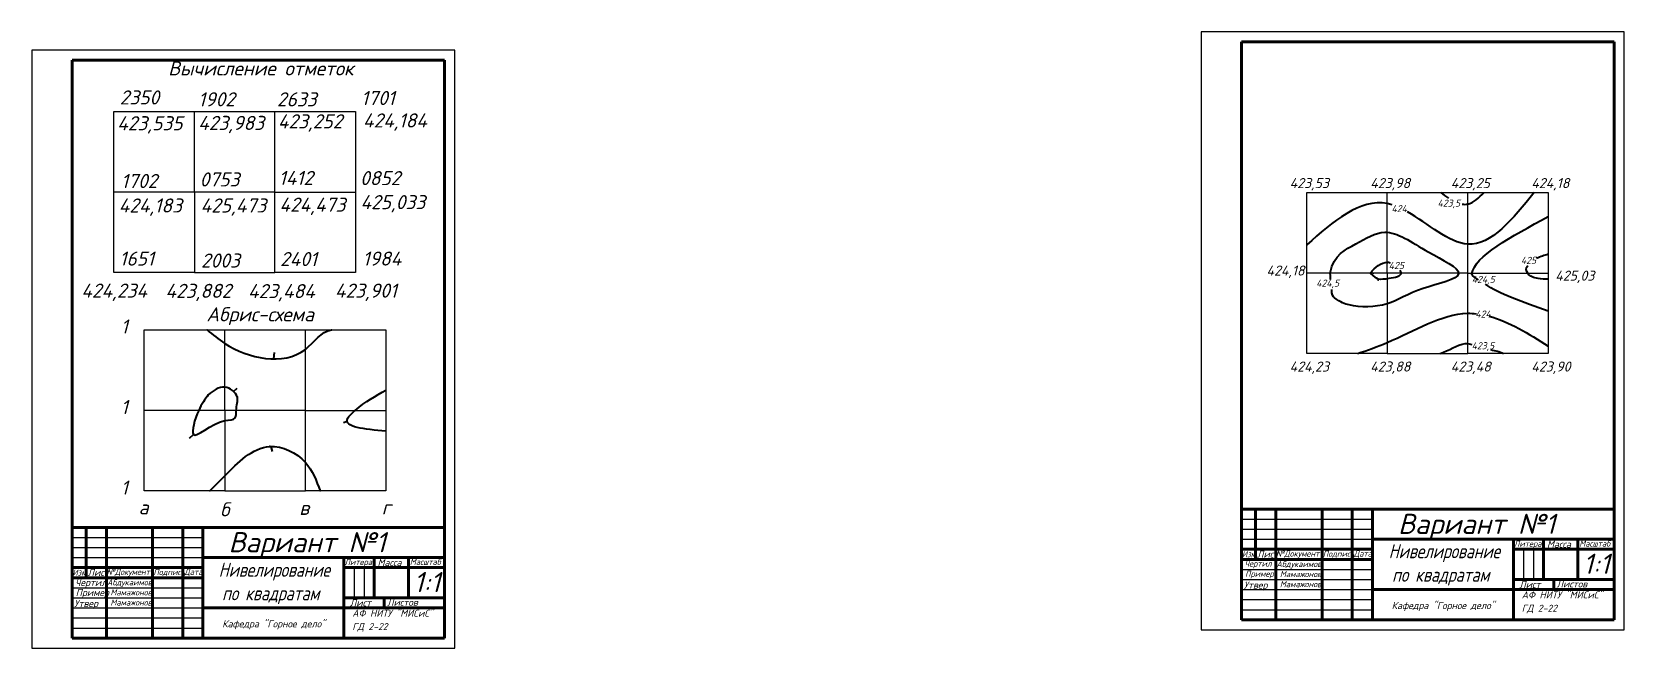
# Model space of a CAD drawing. Header units: millimetres. Extents: x 317 to 1108, y 159 to 465.
import ezdxf

# ---------------------------------------------------------------- set-up
doc = ezdxf.new("R2010")
doc.units = ezdxf.units.MM
doc.styles.get("Standard").update_dxf_attribs({"font": 'isocpeur.ttf', "oblique": 15})

msp = doc.modelspace()

# ---------------------------------------------------------------- linework, layer by layer
at = {"lineweight": 90}
for p, q in [((917.9, 173.23), (917.9, 460.23)), ((917.9, 460.23), (1102.9, 460.23)), ((1102.9, 460.23), (1102.9, 228.23)), ((337.12, 164.12), (337.12, 451.12)), ((337.12, 451.12), (522.12, 451.12)), ((522.12, 451.12), (522.12, 219.12)), ((917.9, 228.23), (1102.9, 228.23)), ((917.9, 173.23), (917.9, 228.23)), ((924.9, 203.23), (924.9, 228.23)), ((934.9, 173.23), (934.9, 228.23)), ((957.9, 173.23), (957.9, 228.23)), ((972.9, 173.23), (972.9, 228.23)), ((982.9, 173.23), (982.9, 228.23)), ((1102.9, 228.23), (1102.9, 173.23)), ((337.12, 219.12), (522.12, 219.12)), ((337.12, 164.12), (337.12, 219.12)), ((344.12, 194.12), (344.12, 219.12)), ((354.12, 164.12), (354.12, 219.12)), ((377.12, 164.12), (377.12, 219.12)), ((392.12, 164.12), (392.12, 219.12)), ((402.12, 164.12), (402.12, 219.12)), ((522.12, 219.12), (522.12, 164.12)), ((917.9, 208.23), (982.9, 208.23)), ((982.9, 213.23), (1102.9, 213.23)), ((1052.9, 213.23), (1052.9, 173.23)), ((1052.9, 208.23), (1102.9, 208.23)), ((1067.9, 213.23), (1067.9, 193.23)), ((1084.9, 213.23), (1084.9, 193.23)), ((337.12, 199.12), (402.12, 199.12)), ((402.12, 204.12), (522.12, 204.12)), ((472.12, 204.12), (472.12, 164.12)), ((472.12, 199.12), (522.12, 199.12)), ((487.12, 204.12), (487.12, 184.12)), ((504.12, 204.12), (504.12, 184.12)), ((917.9, 203.23), (982.9, 203.23)), ((337.12, 194.12), (402.12, 194.12)), ((1052.9, 193.23), (1102.9, 193.23)), ((1072.9, 188.23), (1072.9, 193.23)), ((472.12, 184.12), (522.12, 184.12)), ((492.12, 179.12), (492.12, 184.12)), ((982.9, 188.23), (1102.9, 188.23)), ((402.12, 179.12), (522.12, 179.12)), ((1102.9, 173.23), (917.9, 173.23)), ((522.12, 164.12), (337.12, 164.12))]:
    msp.add_line(p, q, dxfattribs=at)
for p, q in [((357.84, 345.68), (357.84, 425.68)), ((357.84, 425.68), (477.84, 425.68)), ((397.84, 385.68), (397.84, 425.68)), ((437.84, 385.68), (437.84, 425.68)), ((477.84, 425.68), (477.84, 345.68)), ((397.84, 385.68), (357.84, 385.68)), ((437.84, 385.68), (397.84, 385.68)), ((397.84, 385.68), (397.84, 345.68)), ((437.84, 345.68), (437.84, 385.68)), ((437.84, 385.68), (477.84, 385.68)), ((950.24, 305.41), (950.24, 385.41)), ((950.24, 385.41), (1070.24, 385.41)), ((990.24, 345.41), (990.24, 385.41)), ((1030.24, 345.41), (1030.24, 385.41)), ((1070.24, 385.41), (1070.24, 305.41)), ((397.84, 345.68), (357.84, 345.68)), ((397.84, 345.68), (437.84, 345.68)), ((477.84, 345.68), (437.84, 345.68)), ((990.24, 345.41), (950.24, 345.41)), ((1030.24, 345.41), (990.24, 345.41)), ((990.24, 345.41), (990.24, 305.41)), ((1030.24, 305.41), (1030.24, 345.41)), ((1030.24, 345.41), (1070.24, 345.41)), ((372.95, 237.18), (372.95, 317.18)), ((372.95, 317.18), (492.95, 317.18)), ((412.95, 277.18), (412.95, 317.18)), ((452.95, 277.18), (452.95, 317.18)), ((492.95, 317.18), (492.95, 237.18)), ((990.24, 305.41), (950.24, 305.41)), ((990.24, 305.41), (1030.24, 305.41)), ((1070.24, 305.41), (1030.24, 305.41)), ((412.95, 277.18), (372.95, 277.18)), ((452.95, 277.18), (412.95, 277.18)), ((412.95, 277.18), (412.95, 237.18)), ((452.95, 237.18), (452.95, 277.18)), ((452.95, 277.18), (492.95, 277.18)), ((412.95, 237.18), (372.95, 237.18)), ((412.95, 237.18), (452.95, 237.18)), ((492.95, 237.18), (452.95, 237.18)), ((917.9, 173.23), (917.9, 228.23)), ((1102.9, 228.23), (1102.9, 173.23)), ((337.12, 164.12), (337.12, 219.12)), ((522.12, 219.12), (522.12, 164.12)), ((1102.9, 188.23), (1072.9, 188.23)), ((522.12, 179.12), (492.12, 179.12)), ((1102.9, 173.23), (917.9, 173.23)), ((522.12, 164.12), (337.12, 164.12))]:
    msp.add_line(p, q)
at = {"lineweight": 40}
for p, q in [((437.53, 305.9), (437.16, 302.74)), ((417.35, 286.6), (419.14, 288.27)), ((471.88, 271.27), (473.68, 271.8)), ((397.34, 265.26), (395.3, 263.32)), ((397.34, 265.26), (397.34, 265.26)), ((435.78, 259.28), (436.44, 256.83))]:
    msp.add_line(p, q, dxfattribs=at)
at = {"lineweight": 30}
for p, q in [((917.9, 223.23), (982.9, 223.23)), ((337.12, 214.12), (402.12, 214.12)), ((917.9, 218.23), (982.9, 218.23)), ((337.12, 209.12), (402.12, 209.12)), ((917.9, 213.23), (982.9, 213.23)), ((1057.9, 208.23), (1057.9, 193.23)), ((1062.9, 208.23), (1062.9, 193.23)), ((337.12, 204.12), (402.12, 204.12)), ((477.12, 199.12), (477.12, 184.12)), ((482.12, 199.12), (482.12, 184.12)), ((917.9, 198.23), (982.9, 198.23)), ((917.9, 193.23), (982.9, 193.23)), ((337.12, 189.12), (402.12, 189.12)), ((337.12, 184.12), (402.12, 184.12)), ((917.9, 188.23), (982.9, 188.23)), ((917.9, 183.23), (982.9, 183.23)), ((337.12, 179.12), (402.12, 179.12)), ((337.12, 174.12), (402.12, 174.12)), ((917.9, 178.23), (982.9, 178.23)), ((337.12, 169.12), (402.12, 169.12))]:
    msp.add_line(p, q, dxfattribs=at)
for points in [[(897.9, 168.23), (1107.9, 168.23), (1107.9, 465.23), (897.9, 465.23)], [(317.12, 159.12), (527.12, 159.12), (527.12, 456.12), (317.12, 456.12)]]:
    msp.add_lwpolyline(points, close=True)
at = {"lineweight": 40}
for points, knots in [([(992.64, 379.35), (991.84, 379.59), (977.44, 383.28), (963.45, 370.99), (950.24, 359.39)], [83.881703, 83.881703, 83.881703, 83.881703, 86.527272, 131.505544, 131.505544, 131.505544, 131.505544]), ([(1063.18, 385.41), (1052.58, 372.25), (1033.4, 348.44), (1010.55, 370.01), (1000.32, 375.86)], [0, 0, 0, 0, 41.73406, 75.443504, 75.443504, 75.443504, 75.443504]), ([(1027.43, 379.66), (1028.39, 379.51), (1032.25, 379.51), (1035.76, 382.87), (1038.42, 385.41)], [11.565971, 11.565971, 11.565971, 11.565971, 14.755231, 24.729722, 24.729722, 24.729722, 24.729722]), ([(1035.49, 342.07), (1032.24, 344.04), (1032.2, 352.91), (1051.83, 363.56), (1070.24, 373.54)], [37.005925, 37.005925, 37.005925, 37.005925, 40.022362, 85.16089, 85.16089, 85.16089, 85.16089]), ([(962.02, 342.16), (962.11, 343.89), (962.16, 343.1), (961.96, 345.41), (963.74, 354.75), (974.76, 359.3), (990.24, 369.66), (1007.16, 356.89), (1034.86, 343.96), (1004.74, 338.17), (990.24, 328.21), (974.54, 328.3), (966.74, 330.88), (962.49, 334.47), (962.66, 337.27)], [155.640648, 155.640648, 155.640648, 155.640648, 158.0913, 158.0913, 158.0913, 176.47506, 193.854274, 216.636729, 234.846177, 254.092452, 274.552979, 297.649225, 306.077129, 308.145732, 308.145732, 308.145732, 308.145732]), ([(996.5, 346.83), (996.83, 346.33), (997.8, 343.82), (992.52, 342.76), (985.07, 341.87), (984.1, 343.68), (982.01, 345.41), (983.94, 348.37), (988.06, 350.96), (991.18, 350.86), (991.66, 350.26)], [15.341475, 15.341475, 15.341475, 15.341475, 17.152488, 24.537025, 29.011124, 33.193271, 33.193271, 33.193271, 41.563425, 43.076317, 43.076317, 43.076317, 43.076317]), ([(1070.24, 342.36), (1068.52, 342.4), (1064.7, 342.48), (1059.79, 344.16), (1058.85, 347.88), (1060.03, 349.23)], [0, 0, 0, 0, 5.530324, 12.258154, 16.861891, 16.861891, 16.861891, 16.861891]), ([(975.44, 305.41), (980.37, 307.12), (998.57, 313.41), (1018.45, 326.08), (1033.13, 325.38), (1034.57, 325.22)], [0, 0, 0, 0, 15.792094, 58.336055, 62.976674, 62.976674, 62.976674, 62.976674]), ([(404.2, 317.18), (406.98, 314.85), (419.83, 304.05), (448.91, 297.45), (460.82, 316.39), (465.93, 317.18)], [0, 0, 0, 0, 11.028875, 51.136482, 67.306947, 67.306947, 67.306947, 67.306947]), ([(1016.45, 305.41), (1021.03, 307.08), (1024.95, 309.92), (1030.21, 310.62), (1032.27, 310.01)], [0, 0, 0, 0, 14.249855, 16.08901, 16.08901, 16.08901, 16.08901])]:
    msp.add_open_spline(points, degree=3, knots=knots, dxfattribs=at)
for points in [[(1016.63, 385.41), (1018, 384.45), (1019.37, 383.48), (1020.73, 382.61)], [(1064.39, 352.74), (1066.41, 353.88), (1068.32, 354.39), (1070.24, 354.91)], [(1070.24, 326.56), (1057.75, 330.84), (1045.25, 335.11), (1038.99, 339.94)], [(1040.88, 324), (1050.71, 321.32), (1060.47, 315.26), (1070.24, 309.19)], [(1041.68, 307.41), (1043.79, 306.78), (1046.09, 306.66), (1048.04, 305.41)]]:
    msp.add_open_spline(points, degree=3, dxfattribs=at)
for points in [[(404.74, 284.91), (412.95, 288.78), (419.09, 283.98), (418.59, 277.18), (418.16, 273.58), (412.95, 272.13), (397.34, 265.26), (399.98, 277.18), (404.74, 284.91)], [(492.95, 266.89), (473.96, 273.2), (477.68, 277.18), (492.95, 287.29)], [(405.44, 237.18), (412.95, 244.7), (435.28, 259.26), (452.95, 251.4), (460.27, 237.18)]]:
    msp.add_spline(points, degree=3, dxfattribs=at)
for p in [(950.24, 359.39), (990.24, 350.37), (983.49, 345.41), (985.79, 341.92), (990.24, 342.44), (997, 345.41), (404.2, 317.18), (465.93, 317.18), (412.95, 310.46), (452.95, 307.53), (404.74, 284.91), (404.74, 284.91), (412.95, 288.78), (492.95, 287.29), (399.98, 277.18), (418.59, 277.18), (477.68, 277.18), (412.95, 272.13), (418.16, 273.58), (492.95, 266.89), (452.95, 251.4), (412.95, 244.7), (405.44, 237.18), (460.27, 237.18)]:
    msp.add_point(p)
for p in [(419.09, 283.98), (473.96, 273.2), (397.34, 265.26), (435.28, 259.26)]:
    msp.add_point(p, dxfattribs=at)

# ---------------------------------------------------------------- texts
for s, insert, char_height, width, attachment_point in [('Вычисление отметок', (384.83, 450.58), 7, 100.7964, 1), ('2350', (360.76, 436.15), 7, 15.3189, 1), ('1902', (399.72, 435.21), 7, 15.3189, 1), ('2633', (438.84, 435.21), 7, 15.3189, 1), ('1701', (480.66, 435.86), 7, 15.3189, 1), ('423,535', (359.5, 423.33), 7, 15.3189, 1), ('423,983', (399.72, 423.49), 7, 15.3189, 1), ('423,252', (439.31, 424.27), 7, 15.3189, 1), ('424,184', (481.56, 424.72), 7, 15.3189, 1), ('0753', (400.5, 395.42), 7, 15.3189, 1), ('1412', (439.74, 396.16), 7, 15.3189, 1), ('0852', (480.16, 396.08), 7, 15.3189, 1), ('1702', (361.44, 394.64), 7, 15.3189, 1), ('423,53', (941.77, 392.61), 5, 11.8595, 1), ('423,98', (981.77, 392.61), 5, 11.8595, 1), ('423,25', (1021.77, 392.61), 5, 11.8595, 1), ('424,18', (1061.77, 392.61), 5, 11.8595, 1), ('424,183', (360.26, 382.48), 7, 15.3189, 1), ('425,473', (400.9, 382.48), 7, 15.3189, 1), ('424,473', (440.09, 382.88), 7, 15.3189, 1), ('425,033', (480.34, 384.15), 7, 15.3189, 1), ('423,5', (1015.22, 381.9), 3.5, 11.8595, 1), ('424', (992.33, 379.17), 3.5, 11.8595, 1), ('1651', (360.62, 356.12), 7, 15.3189, 1), ('2401', (440.4, 355.87), 7, 15.3189, 1), ('1984', (481.39, 356.12), 7, 15.3189, 1), ('2003', (401.13, 355.14), 7, 15.3189, 1), ('424,18', (930.27, 349.17), 5, 11.8595, 1), ('425', (990.99, 350.94), 3.5, 11.8595, 1), ('425', (1056.61, 353.49), 3.5, 11.8595, 1), ('424,234', (341.68, 340.2), 7, 15.3189, 1), ('423,882', (383.47, 340.08), 7, 15.3189, 1), ('423,901', (467.61, 340.2), 7, 15.3189, 1), ('424,5', (954.97, 342.18), 3.5, 11.8595, 1), ('424,5', (1032.24, 344.04), 3.5, 11.8595, 1), ('425,03', (1073.66, 346.65), 5, 11.8595, 1), ('423,484', (424.47, 339.96), 7, 15.3189, 1), ('Абрис-схема', (403.8, 328.44), 7, 15.3189, 1), ('424', (1034, 326.81), 3.5, 11.8595, 1), ('1', (361.3, 322.37), 7, 15.3189, 1), ('423,5', (1032.13, 311.09), 3.5, 11.8595, 1), ('424,23', (941.77, 301.49), 5, 11.8595, 1), ('423,88', (981.77, 301.49), 5, 11.8595, 1), ('423,48', (1021.77, 301.49), 5, 11.8595, 1), ('423,90', (1061.77, 301.49), 5, 11.8595, 1), ('1', (361.3, 282.37), 7, 15.3189, 1), ('1', (361.3, 242.37), 7, 15.3189, 1), ('а', (370.14, 232.56), 7, 15.3189, 1), ('б', (410.64, 231.58), 7, 15.3189, 1), ('в', (449.92, 232.31), 7, 15.3189, 1), ('г', (490.91, 232.56), 7, 15.3189, 1), ('Вариант №1', (995.6, 225.85), 10, 120, 1), ('Вариант №1', (414.82, 216.75), 10, 120, 1), ('Изм.', (918.04, 207.24), 3, 7, 1), ('Лист', (925.6, 207.59), 3.5, 10, 1), ('№Документ', (935.04, 207.59), 3, 23, 1), ('Подпись', (958.28, 207.49), 3, 10, 1), ('Дата', (973.6, 207.59), 3, 10, 1), ('{\\W0.8; Нивелирование по квадратам}', (1016.8, 190.21), 7, 70, 8), ('Литера', (1053.14, 212.49), 3, 10, 1), ('Масса', (1069.59, 212.49), 3.5, 10, 1), ('Масштаб', (1085.63, 212.57), 3, 10, 1), ('1:1', (1087.47, 206.05), 10, 18, 1), ('Изм.', (337.26, 198.14), 3, 7, 1), ('Лист', (344.83, 198.49), 3.5, 10, 1), ('№Документ', (354.26, 198.49), 3, 23, 1), ('Подпись', (377.5, 198.39), 3, 10, 1), ('Дата', (392.83, 198.49), 3, 10, 1), ('{\\W0.8; Нивелирование по квадратам}', (435.74, 180.98), 7, 70, 8), ('Литера', (472.36, 203.39), 3, 10, 1), ('Масса', (488.82, 203.39), 3.5, 10, 1), ('Масштаб', (504.86, 203.47), 3, 10, 1), ('Чертил', (919.46, 202.59), 3, 10, 1), ('Абдукаимов', (935.22, 202.4), 3, 33.6272, 1), ('Чертил', (338.69, 193.49), 3.5, 10, 1), ('Абдукаимов', (354.45, 193.29), 3, 33.6272, 1), ('1:1', (506.7, 196.94), 10, 18, 1), ('Утвер', (918.98, 192.18), 3.5, 10, 1), ('Пример', (919.68, 197.59), 3, 10, 1), ('Мамажонов  ', (936.93, 197.4), 3, 25.6612, 1), ('Мамажонов  ', (936.93, 192.4), 3, 25.6612, 1), ('Лист', (1055.83, 192.49), 3.5, 10, 1), ('Листов', (1074.35, 192.77), 3.5, 10, 1), ('Утвер', (338.2, 183.07), 3.5, 10, 1), ('Пример', (338.9, 188.49), 3.5, 10, 1), ('Мамажонов  ', (356.15, 188.29), 3, 25.6612, 1), ('Мамажонов  ', (356.15, 183.29), 3, 25.6612, 1), ('Лист', (475.05, 183.39), 3.5, 10, 1), ('Листов', (493.57, 183.66), 3.5, 10, 1), ('Кафедра "Горное дело"', (992.44, 182.05), 3.5, 60.0248, 1), ('АФ НИТУ "МИСиС"', (1057.02, 187.33), 3.5, 42.5384, 1), ('АФ НИТУ "МИСиС"', (476.24, 178.22), 3.5, 42.5384, 1), ('ГД 2-22', (1057.02, 180.68), 3.5, 42.5384, 1), ('Кафедра "Горное дело"', (411.66, 172.95), 3.5, 60.0248, 1), ('ГД 2-22', (476.24, 171.58), 3.5, 42.5384, 1)]:
    msp.add_mtext(s, dxfattribs=dict(insert=insert, char_height=char_height, width=width, attachment_point=attachment_point))

doc.saveas('drawing.dxf')
